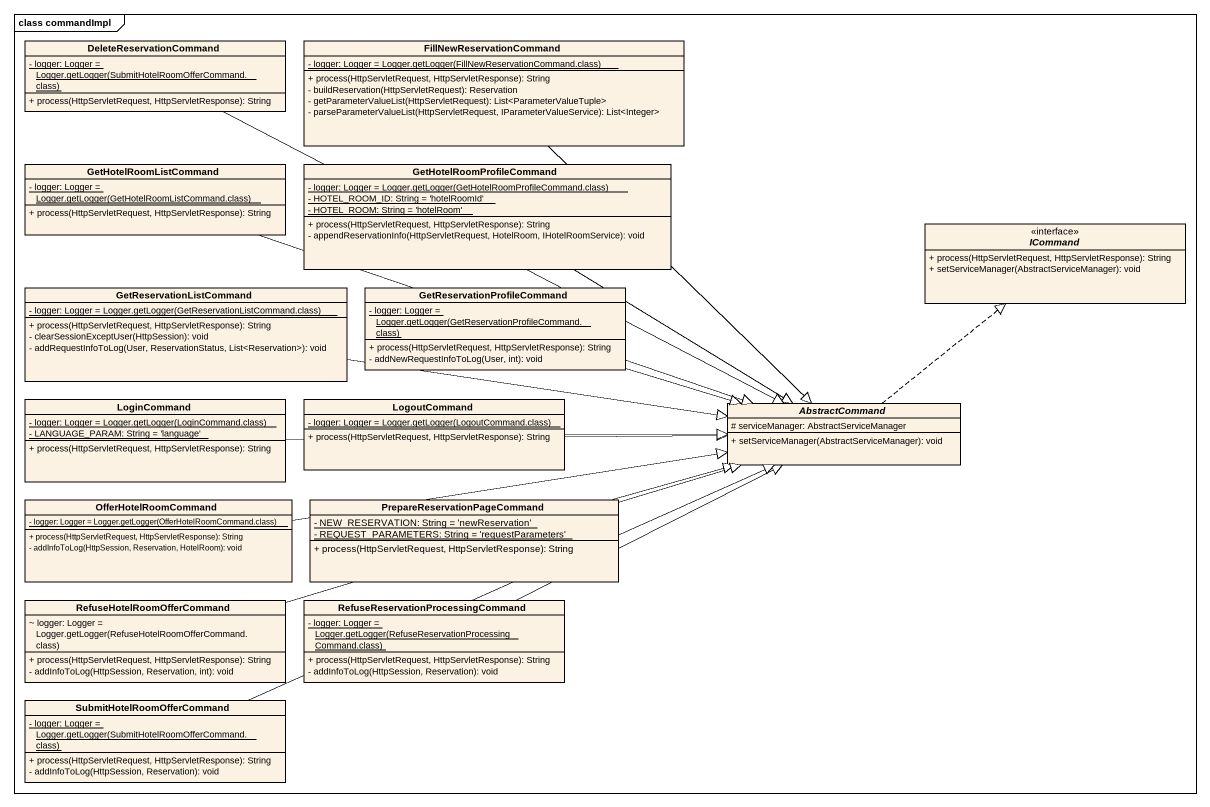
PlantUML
@startuml
mainframe class commandImpl
hide circle
hide empty members
skinparam classAttributeIconSize 0
class DeleteReservationCommand {
  {static} {field} - logger: Logger = Logger.getLogger(SubmitHotelRoomOfferCommand.class)
  + process(HttpServletRequest, HttpServletResponse): String
}
class FillNewReservationCommand {
  {static} {field} - logger: Logger = Logger.getLogger(FillNewReservationCommand.class)
  + process(HttpServletRequest, HttpServletResponse): String
  - buildReservation(HttpServletRequest): Reservation
  - getParameterValueList(HttpServletRequest): List<ParameterValueTuple>
  - parseParameterValueList(HttpServletRequest, IParameterValueService): List<Integer>
}
class GetHotelRoomListCommand {
  {static} {field} - logger: Logger = Logger.getLogger(GetHotelRoomListCommand.class)
  + process(HttpServletRequest, HttpServletResponse): String
}
class GetHotelRoomProfileCommand {
  {static} {field} - logger: Logger = Logger.getLogger(GetHotelRoomProfileCommand.class)
  {static} - HOTEL_ROOM_ID: String = 'hotelRoomId'
  {static} - HOTEL_ROOM: String = 'hotelRoom'
  + process(HttpServletRequest, HttpServletResponse): String
  - appendReservationInfo(HttpServletRequest, HotelRoom, IHotelRoomService): void
}
interface ICommand <<interface>> {
  + process(HttpServletRequest, HttpServletResponse): String
  + setServiceManager(AbstractServiceManager): void
}
class GetReservationListCommand {
  {static} {field} - logger: Logger = Logger.getLogger(GetReservationListCommand.class)
  + process(HttpServletRequest, HttpServletResponse): String
  - clearSessionExceptUser(HttpSession): void
  - addRequestInfoToLog(User, ReservationStatus, List<Reservation>): void
}
class GetReservationProfileCommand {
  {static} {field} - logger: Logger = Logger.getLogger(GetReservationProfileCommand.class)
  + process(HttpServletRequest, HttpServletResponse): String
  - addNewRequestInfoToLog(User, int): void
}
class LoginCommand {
  {static} {field} - logger: Logger = Logger.getLogger(LoginCommand.class)
  {static} - LANGUAGE_PARAM: String = 'language'
  + process(HttpServletRequest, HttpServletResponse): String
}
class LogoutCommand {
  {static} {field} - logger: Logger = Logger.getLogger(LogoutCommand.class)
  + process(HttpServletRequest, HttpServletResponse): String
}
abstract class AbstractCommand {
  # serviceManager: AbstractServiceManager
  + setServiceManager(AbstractServiceManager): void
}
class OfferHotelRoomCommand {
  {static} {field} - logger: Logger = Logger.getLogger(OfferHotelRoomCommand.class)
  + process(HttpServletRequest, HttpServletResponse): String
  - addInfoToLog(HttpSession, Reservation, HotelRoom): void
}
class "PrepareReservationPageCommand" as PrepareReservationPageComman {
  {static} - NEW_RESERVATION: String = 'newReservation'
  {static} - REQUEST_PARAMETERS: String = 'requestParameters'
  + process(HttpServletRequest, HttpServletResponse): String
}
class RefuseHotelRoomOfferCommand {
  {field} ~ logger: Logger = Logger.getLogger(RefuseHotelRoomOfferCommand.class)
  + process(HttpServletRequest, HttpServletResponse): String
  - addInfoToLog(HttpSession, Reservation, int): void
}
class "RefuseReservationProcessingCommand" as RefuseReservationProcessingC {
  {static} {field} - logger: Logger = Logger.getLogger(RefuseReservationProcessingCommand.class)
  + process(HttpServletRequest, HttpServletResponse): String
  - addInfoToLog(HttpSession, Reservation): void
}
class SubmitHotelRoomOfferCommand {
  {static} {field} - logger: Logger = Logger.getLogger(SubmitHotelRoomOfferCommand.class)
  + process(HttpServletRequest, HttpServletResponse): String
  - addInfoToLog(HttpSession, Reservation): void
}
DeleteReservationCommand -right-|> AbstractCommand
FillNewReservationCommand --|> AbstractCommand
GetHotelRoomListCommand -right-|> AbstractCommand
GetHotelRoomProfileCommand --|> AbstractCommand
GetReservationListCommand -right-|> AbstractCommand
GetReservationProfileCommand -right-|> AbstractCommand
LoginCommand -right-|> AbstractCommand
LogoutCommand -right-|> AbstractCommand
AbstractCommand .up.|> ICommand
OfferHotelRoomCommand -right-|> AbstractCommand
PrepareReservationPageComman -right-|> AbstractCommand
RefuseHotelRoomOfferCommand -right-|> AbstractCommand
RefuseReservationProcessingC -right-|> AbstractCommand
SubmitHotelRoomOfferCommand -right-|> AbstractCommand
@enduml
